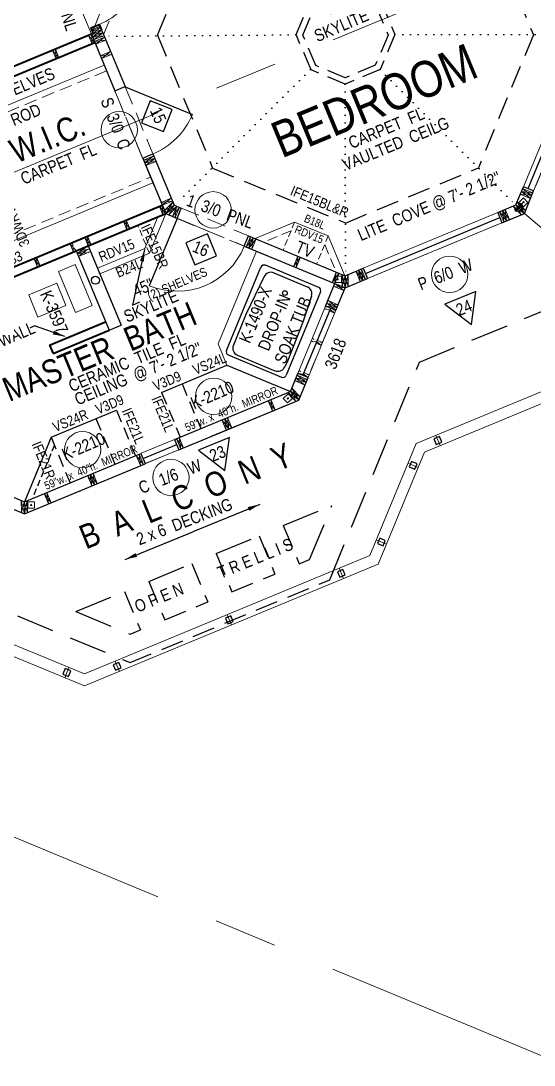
# Model space of a CAD drawing. Header units: inches. Extents: x 2775 to 35798, y 1675 to 10350.
# Drawn here: x 13769 to 14023, y 3380 to 3896 of the extents above; entities that cross this region are included whole.
import ezdxf

# ---------------------------------------------------------------- set-up
doc = ezdxf.new("R2010")
doc.units = ezdxf.units.IN
doc.header["$LTSCALE"] = 0.5
doc.header["$MEASUREMENT"] = 0
for name, pattern in [('ACAD_ISO07W100', [3, 0, -3]), ('CENTER', [2, 1.25, -0.25, 0.25, -0.25]), ('HIDDEN', [0.375, 0.25, -0.125])]:
    doc.linetypes.add(name, pattern=pattern)
doc.layers.get('0').update_dxf_attribs({"linetype": 'CONTINUOUS'})
for name, color, linetype, lineweight in [('BALCONY', 3, 'CONTINUOUS', 30), ('BUILT-INS', 6, 'CONTINUOUS', 9), ('DOORS', 7, 'CONTINUOUS', 30), ('FOUNDATION', 7, 'CONTINUOUS', 30), ('GRID', 1, 'CENTER', 20), ('INT WALLS', 7, 'CONTINUOUS', 40), ('LAYOUT', 6, 'CONTINUOUS', 9), ('LITE COVE', 7, 'HIDDEN', 30), ('MILLWORK', 7, 'CONTINUOUS', 20), ('PLUMBING', 7, 'CONTINUOUS', 20), ('ROOF BEAMS', 3, 'HIDDEN', 30), ('ROOFLINE', 7, 'HIDDEN', 30), ('SKYLITES', 3, 'CONTINUOUS', 30), ('WALL FRAMING', 7, 'CONTINUOUS', 30), ('WALLS', 7, 'CONTINUOUS', 30), ('WINDOWS', 5, 'CONTINUOUS', 30)]:
    doc.layers.add(name, color=color, linetype=linetype, lineweight=lineweight)
for name, color, linetype in [('CABINETS', 30, 'HIDDEN'), ('CABTOPS', 30, 'CONTINUOUS'), ('TEXT', 7, 'CONTINUOUS')]:
    doc.layers.add(name, color=color, linetype=linetype)
doc.styles.add('ARCHENT', font='technical.ttf', dxfattribs={"height": 6})
doc.styles.add('ARCHENTLTD', font='technical.ttf', dxfattribs={"height": 6})
doc.styles.get("Standard").update_dxf_attribs({"font": 'romans.shx', "width": 0.75})
doc.dimstyles.new('ARCHENTLTD', dxfattribs={"dimtxt": 12, "dimasz": 6, "dimexe": 9, "dimexo": 3, "dimgap": 1, "dimtad": 0, "dimdec": 4, "dimzin": 1, "dimdsep": 46, "dimlunit": 4, "dimtxsty": 'ARCHENT', "dimcen": 6, "dimaunit": 1, "dimadec": 5, "dimazin": 0, "dimtfac": 1, "dimtdec": 4, "dimtofl": 0, "dimtmove": 0, "dimatfit": 3, "dimfxl": 1, "dimfrac": 2, "dimtolj": 1, "dimtzin": 0, "dimarcsym": 0})

msp = doc.modelspace()

# ---------------------------------------------------------------- hatches: boundary and pattern name
at = {"layer": 'WALL FRAMING', "lineweight": 9, "ltscale": 150}
for points in [[(14017.96301, 3806.42697, 1), (14017.33801, 3806.42697, 1)], [(13925.44161, 3768.06795, -1), (13925.88327, 3768.51018, -1)], [(13900.83412, 3709.15646, -1), (13901.27543, 3709.59903, -1)], [(13774.36857, 3656.66687, 1), (13773.74357, 3656.66687, 1)]]:
    msp.add_hatch(color=256, dxfattribs=at).paths.add_polyline_path(points)

# ---------------------------------------------------------------- linework, layer by layer
for p, q in [((13916.33892, 3764.252), (13889.90067, 3775.20308)), ((13870.61479, 3733.07131), (13887.68644, 3774.28592)), ((13894.09976, 3771.46533), (13910.59827, 3764.63143)), ((13889.23446, 3769.60367), (13880.3201, 3750.9013)), ((13917.25608, 3762.03778), (13900.18443, 3720.82316)), ((13912.74367, 3759.93764), (13908.48407, 3747.1122)), ((13880.3201, 3750.9013), (13874.06865, 3735.67413)), ((13908.465, 3747.06615), (13901.05101, 3728.12522)), ((13871.53195, 3730.85708), (13897.9702, 3719.906)), ((13876.1233, 3730.73566), (13894.64472, 3723.06384)), ((13901.05101, 3728.12522), (13899.50735, 3724.91994))]:
    msp.add_line(p, q)
msp.add_circle((13899.57126, 3761.48626), 1.14641)
for centre, radius, start, end in [((13889.25214, 3773.63739), 1.6947, 67.5, 157.5), ((13892.6501, 3767.96555), 3.78814, 67.5, 154.3778695), ((13909.14861, 3761.13164), 3.78814, 341.6275917, 67.5), ((13915.69039, 3762.68631), 1.6947, 337.5, 67.5), ((13877.57296, 3734.23545), 3.78814, 157.67961, 247.5), ((13872.18049, 3732.42278), 1.6947, 157.5, 247.5), ((13896.09438, 3726.56362), 3.78814, 247.5, 334.284516), ((13898.61873, 3721.4717), 1.6947, 247.5, 337.5)]:
    msp.add_arc(centre, radius, start, end)
at = {"layer": 'BALCONY', "lineweight": 20, "ltscale": 75}
for p, q in [((13964.4532, 3687.04987), (14090.61236, 3739.4123)), ((13968.66573, 3682.84336), (14094.82488, 3735.20579)), ((13941.56299, 3631.6762), (13964.4532, 3687.04987)), ((13945.77515, 3627.46879), (13968.66573, 3682.84336)), ((13800.48025, 3573.16946), (13941.56299, 3631.6762)), ((13800.48361, 3567.21667), (13945.77515, 3627.46879))]:
    msp.add_line(p, q, dxfattribs=at)
at = {"layer": 'BALCONY', "lineweight": 20, "ltscale": 50}
for p, q in [((13745.03421, 3596.08958), (13800.48025, 3573.16946)), ((13745.03846, 3590.13643), (13800.48361, 3567.21667))]:
    msp.add_line(p, q, dxfattribs=at)
at = {"layer": 'BUILT-INS', "color": 6, "ltscale": 50}
for p, q in [((13840.63046, 3800.74123), (13832.52652, 3781.137)), ((13836.71194, 3799.11485), (13830.22878, 3783.43146)), ((13806.89976, 3773.74874), (13830.22878, 3783.43146)), ((13808.04788, 3770.97713), (13832.52652, 3781.137))]:
    msp.add_line(p, q, dxfattribs=at)
at = {"layer": 'BUILT-INS', "linetype": 'Continuous', "lineweight": 20, "ltscale": 0.75}
for p, q in [((13904.3881, 3796.56933), (13884.90292, 3788.40593)), ((13921.05384, 3789.75005), (13904.3881, 3796.56933)), ((13921.03586, 3789.79305), (13929.29193, 3770.05716))]:
    msp.add_line(p, q, dxfattribs=at)
at = {"layer": 'BUILT-INS', "linetype": 'HIDDEN', "lineweight": 9, "ltscale": 25}
for p, q in [((13904.3881, 3796.56933), (13898.65497, 3782.70033)), ((13921.03586, 3789.79305), (13915.2657, 3775.83446))]:
    msp.add_line(p, q, dxfattribs=at)
at = {"layer": 'BUILT-INS', "color": 6, "linetype": 'HIDDEN', "lineweight": 9, "ltscale": 25}
msp.add_line((13832.52652, 3781.137), (13826.77638, 3794.99109), dxfattribs=at)
at = {"layer": 'BUILT-INS', "linetype": 'HIDDEN', "lineweight": 20, "ltscale": 40}
for p, q in [((13902.62637, 3792.30755), (13889.13686, 3786.65606)), ((13919.28488, 3785.55727), (13925.03258, 3771.8176))]:
    msp.add_line(p, q, dxfattribs=at)
at = {"layer": 'CABINETS', "ltscale": 50}
for p, q in [((13848.74718, 3716.58389), (13857.94742, 3694.41735)), ((13838.60165, 3712.34035), (13847.80188, 3690.1738)), ((13816.25448, 3703.5757), (13825.61805, 3681.01562)), ((13806.09338, 3699.37234), (13815.45695, 3676.81226)), ((13783.92684, 3690.1721), (13793.12707, 3668.00556))]:
    msp.add_line(p, q, dxfattribs=at)
at = {"layer": 'CABTOPS', "ltscale": 50}
for p, q in [((13838.59009, 3712.36819), (13870.91373, 3725.78413)), ((13870.91373, 3725.78413), (13902.2805, 3712.81782)), ((13783.92684, 3690.1721), (13816.25448, 3703.5757)), ((13783.92684, 3690.1721), (13770.7382, 3658.26748))]:
    msp.add_line(p, q, dxfattribs=at)
at = {"layer": 'CABTOPS', "linetype": 'HIDDEN', "ltscale": 25}
msp.add_line((13785.55323, 3686.25357), (13774.65604, 3659.8922), dxfattribs=at)
at = {"layer": 'DOORS', "color": 4, "lineweight": 9, "ltscale": 75}
for p, q in [((14017.51554, 3814.02753), (14045.06483, 3880.54703)), ((14022.6034, 3811.95898), (14050.1095, 3878.49665))]:
    msp.add_line(p, q, dxfattribs=at)
at = {"layer": 'DOORS', "ltscale": 50}
for p, q in [((13820.54054, 3863.53714), (13853.80817, 3849.7798)), ((13846.21111, 3798.36674), (13832.48702, 3765.08537))]:
    msp.add_line(p, q, dxfattribs=at)
at = {"layer": 'DOORS', "color": 5, "lineweight": 30, "ltscale": 75}
msp.add_line((14019.85381, 3813.11627), (14033.60868, 3846.35967), dxfattribs=at)
at = {"layer": 'DOORS', "color": 7, "linetype": 'Continuous', "lineweight": 25, "ltscale": 25, "flags": 128}
for points in [[(13839.5303, 3841.3633), (13843.83798, 3852.20723), (13832.99405, 3856.51491), (13828.68637, 3845.67098)], [(13865.76789, 3779.90531), (13861.35413, 3790.7065), (13850.55294, 3786.29274), (13854.9667, 3775.49155)]]:
    msp.add_lwpolyline(points, close=True, dxfattribs=at)
at = {"layer": 'DOORS', "color": 7, "linetype": 'Continuous', "lineweight": 20, "ltscale": 7.5}
for centre in [(13817.61649, 3842.27044), (13864.08297, 3802.62721), (13981.06063, 3770.77437), (13843.17902, 3670.28242)]:
    msp.add_circle(centre, 9, dxfattribs=at)
at = {"layer": 'DOORS', "lineweight": 9, "ltscale": 75}
for centre, radius, start, end in [((13793.98028, 3927.5446), 35.98566, 292.5321603, 337.5093435), ((13820.54054, 3863.53714), 35.97982, 292.4744608, 337.5331814), ((13846.21111, 3798.36674), 36, 247.5904225, 337.5409195)]:
    msp.add_arc(centre, radius, start, end, dxfattribs=at)
at = {"layer": 'FOUNDATION', "color": 7, "linetype": 'Continuous', "lineweight": 9, "ltscale": 25}
msp.add_line((14090.61236, 3739.4123), (14018.01845, 3800.86792), dxfattribs=at)
at = {"layer": 'GRID', "ltscale": 50}
for p, q in [((13840.50378, 3978.12922), (13803.83543, 3889.42486)), ((13777.81509, 3952.11682), (13803.83543, 3889.42486)), ((13715.16925, 3852.62392), (13803.83543, 3889.42486)), ((13803.83543, 3889.42486), (13840.63046, 3800.74123)), ((14054.69336, 3889.58815), (14018.01845, 3800.86792)), ((13751.96271, 3763.93964), (13840.63046, 3800.74123)), ((13840.63046, 3800.74123), (13929.3507, 3764.06632)), ((13929.3507, 3764.06632), (14018.01845, 3800.86792)), ((13929.3507, 3764.06632), (13906.43216, 3708.62411)), ((13770.74153, 3652.31468), (13906.43667, 3708.63502)), ((13715.29436, 3675.23527), (13770.74153, 3652.31468))]:
    msp.add_line(p, q, dxfattribs=at)
at = {"layer": 'GRID', "linetype": 'Continuous', "lineweight": 30, "ltscale": 25}
for p, q in [((13976.08655, 3690.52375), (13973.31491, 3689.3757)), ((13973.31491, 3689.3757), (13974.46296, 3686.60406)), ((13974.46296, 3686.60406), (13977.2346, 3687.75211)), ((13977.2346, 3687.75211), (13976.08655, 3690.52375)), ((13962.16415, 3678.25515), (13961.0161, 3675.48351)), ((13964.93579, 3677.1071), (13962.16415, 3678.25515)), ((13963.78774, 3674.33546), (13964.93579, 3677.1071)), ((13961.0161, 3675.48351), (13963.78774, 3674.33546)), ((13946.47302, 3640.32354), (13945.32497, 3637.5519)), ((13945.32497, 3637.5519), (13948.09661, 3636.40385)), ((13949.24466, 3639.17548), (13946.47302, 3640.32354)), ((13948.09661, 3636.40385), (13949.24466, 3639.17548)), ((13928.30652, 3624.83631), (13925.53488, 3623.68826)), ((13925.53488, 3623.68826), (13926.68293, 3620.91662)), ((13926.68293, 3620.91662), (13929.45457, 3622.06467)), ((13929.45457, 3622.06467), (13928.30652, 3624.83631)), ((13872.8873, 3601.84263), (13870.11566, 3600.69457)), ((13870.11566, 3600.69457), (13871.26371, 3597.92294)), ((13874.03535, 3599.07099), (13872.8873, 3601.84263)), ((13871.26371, 3597.92294), (13874.03535, 3599.07099)), ((13817.46807, 3578.84894), (13814.69643, 3577.70089)), ((13818.61612, 3576.0773), (13817.46807, 3578.84894)), ((13790.90326, 3575.77694), (13789.75521, 3573.0053)), ((13793.6749, 3574.62889), (13790.90326, 3575.77694)), ((13792.52685, 3571.85725), (13793.6749, 3574.62889)), ((13814.69643, 3577.70089), (13815.84448, 3574.92925)), ((13815.84448, 3574.92925), (13818.61612, 3576.0773)), ((13789.75521, 3573.0053), (13792.52685, 3571.85725))]:
    msp.add_line(p, q, dxfattribs=at)
at = {"layer": 'GRID', "linetype": 'Continuous', "ltscale": 25}
for p, q in [((13976.32895, 3686.02399), (13974.22056, 3691.10382)), ((13960.43478, 3677.3465), (13965.5171, 3675.2441)), ((13944.74366, 3639.41489), (13949.82598, 3637.31249)), ((13928.5486, 3620.33642), (13926.44085, 3625.41651)), ((13873.12938, 3597.34273), (13871.02162, 3602.42283)), ((13817.71016, 3574.34905), (13815.6024, 3579.42914)), ((13792.76562, 3576.35851), (13790.66449, 3571.27567))]:
    msp.add_line(p, q, dxfattribs=at)
at = {"layer": 'INT WALLS', "ltscale": 50}
for p, q in [((13803.60507, 3892.57993), (13807.77005, 3894.30592)), ((13750.23754, 3768.09581), (13838.90598, 3804.89769)), ((13751.96195, 3763.93932), (13840.63046, 3800.74123)), ((13783.15661, 3735.73923), (13810.87713, 3747.24234)), ((13784.88165, 3731.58301), (13812.58983, 3743.0833)), ((13783.15661, 3735.73923), (13784.88165, 3731.58301))]:
    msp.add_line(p, q, dxfattribs=at)
at = {"layer": 'INT WALLS', "ltscale": 75}
for p, q in [((13807.76958, 3894.30573), (13808.92245, 3891.53477)), ((13804.76544, 3889.81163), (13715.16902, 3852.62446)), ((13803.61475, 3892.58394), (13804.76576, 3889.81085)), ((13805.57986, 3885.22247), (13716.91279, 3848.42115))]:
    msp.add_line(p, q, dxfattribs=at)
at = {"layer": 'INT WALLS', "color": 7, "lineweight": 20, "ltscale": 50}
msp.add_line((13802.4507, 3888.85035), (13804.19445, 3884.64745), dxfattribs=at)
at = {"layer": 'INT WALLS', "lineweight": 20, "ltscale": 50}
msp.add_line((13803.9879, 3891.65612), (13808.15289, 3893.3821), dxfattribs=at)
at = {"layer": 'LAYOUT', "color": 6, "linetype": 'CENTER', "lineweight": 5, "ltscale": 250}
for p, q in [((14529.67059, 4137.94192), (13368.50138, 3656.7467)), ((14529.67036, 3176.01313), (12259.80657, 4115.80753))]:
    msp.add_line(p, q, dxfattribs=at)
at = {"layer": 'LITE COVE', "ltscale": 90}
for p, q in [((13836.56183, 3889.04348), (13863.71006, 3954.71773)), ((13995.18915, 3954.87608), (14022.46516, 3889.15877)), ((13836.55454, 3889.04346), (13863.83427, 3823.31717)), ((14022.47111, 3889.15877), (13995.28691, 3823.3975)), ((13863.82442, 3823.30725), (13929.56365, 3796.13216)), ((13929.56367, 3796.12171), (13995.28502, 3823.39939))]:
    msp.add_line(p, q, dxfattribs=at)
at = {"layer": 'LITE COVE', "color": 7, "linetype": 'ACAD_ISO07W100', "lineweight": 30, "ltscale": 2.5}
for p, q in [((13905.02699, 3889.1851), (13810.17675, 3888.49486)), ((13953.9855, 3889.28493), (14048.76155, 3889.47299)), ((13912.16028, 3871.96444), (13845.00351, 3804.88492)), ((13946.60179, 3871.96489), (14013.73841, 3805.04641)), ((13929.38113, 3864.8316), (13929.50392, 3770.08484))]:
    msp.add_line(p, q, dxfattribs=at)
at = {"layer": 'MILLWORK', "ltscale": 75}
msp.add_line((13810.17998, 3874.1392), (13721.51127, 3837.3372), dxfattribs=at)
at = {"layer": 'MILLWORK', "linetype": 'HIDDEN', "ltscale": 50}
for p, q in [((13811.33001, 3871.36838), (13722.66088, 3834.56621)), ((13744.48951, 3781.95078), (13833.15583, 3818.75178))]:
    msp.add_line(p, q, dxfattribs=at)
at = {"layer": 'MILLWORK', "ltscale": 50}
msp.add_line((13745.63911, 3779.17979), (13834.30586, 3815.98097), dxfattribs=at)
at = {"layer": 'PLUMBING', "color": 7, "ltscale": 50}
for p, q in [((13885.52217, 3782.17483), (13866.54907, 3736.30008)), ((13866.54907, 3736.30008), (13870.91373, 3725.78413))]:
    msp.add_line(p, q, dxfattribs=at)
at = {"layer": 'PLUMBING', "color": 5, "ltscale": 50}
for p, q in [((13795.84613, 3775.59878), (13787.53367, 3772.14869)), ((13795.84613, 3775.59878), (13804.27968, 3755.27945)), ((13787.53367, 3772.14869), (13795.96722, 3751.82936)), ((13786.67957, 3766.38063), (13772.82548, 3760.63048)), ((13786.67957, 3766.38063), (13791.27969, 3755.29736)), ((13772.82548, 3760.63048), (13777.4256, 3749.54721)), ((13791.27969, 3755.29736), (13777.4256, 3749.54721)), ((13804.27968, 3755.27945), (13795.96722, 3751.82936))]:
    msp.add_line(p, q, dxfattribs=at)
at = {"layer": 'PLUMBING', "color": 5, "lineweight": 30, "ltscale": 50}
msp.add_circle((13805.83544, 3767.83501), 2, dxfattribs=at)
at = {"layer": 'PLUMBING', "color": 5, "ltscale": 50}
for centre in [(13864.30794, 3710.39743), (13799.4876, 3683.98564)]:
    msp.add_circle(centre, 9, dxfattribs=at)
at = {"layer": 'ROOF BEAMS', "lineweight": 20, "ltscale": 75}
for p, q in [((13840.50371, 3978.12925), (13803.83619, 3889.42518)), ((13844.79941, 3973.95721), (13809.82335, 3889.34666)), ((13820.54054, 3863.53714), (13834.32097, 3830.30093)), ((13815.44164, 3861.45296), (13829.18476, 3828.17944)), ((13848.3361, 3803.5073), (13881.6056, 3789.75445)), ((13846.21111, 3798.36674), (13879.48061, 3784.61389))]:
    msp.add_line(p, q, dxfattribs=at)
at = {"layer": 'ROOF BEAMS', "ltscale": 75}
for p, q in [((13908.51374, 3889.01427), (13914.61176, 3903.7502)), ((13944.58989, 3903.58554), (13950.59898, 3889.0232)), ((13914.89112, 3873.93991), (13908.51374, 3889.01427)), ((13950.59898, 3889.0232), (13944.29559, 3874.11478)), ((13929.40197, 3867.93377), (13914.89112, 3873.93991)), ((13944.29559, 3874.11478), (13929.40197, 3867.93377))]:
    msp.add_line(p, q, dxfattribs=at)
at = {"layer": 'ROOFLINE', "linetype": 'HIDDEN', "ltscale": 150}
for p, q in [((13966.14206, 3727.36639), (14054.76764, 3764.15048)), ((13921.78302, 3619.73457), (13966.14206, 3727.36639)), ((13898.77027, 3646.4558), (13922.85068, 3656.4419)), ((13911.81579, 3629.66708), (13922.85068, 3656.4419)), ((13865.53337, 3632.62419), (13886.76443, 3641.46984)), ((13832.26236, 3618.8751), (13853.50788, 3627.68558)), ((13715.34745, 3623.27427), (13823.04506, 3578.75332)), ((13796.19716, 3603.91893), (13820.25398, 3613.89525)), ((13796.19716, 3603.91893), (13823.04213, 3592.82153))]:
    msp.add_line(p, q, dxfattribs=at)
at = {"layer": 'ROOFLINE', "color": 7, "linetype": 'HIDDEN', "ltscale": 90}
for p, q in [((13898.77096, 3646.45609), (13906.63221, 3627.51564)), ((13886.76443, 3641.46984), (13894.62533, 3622.53217)), ((13865.53406, 3632.62448), (13873.38234, 3613.71526)), ((13853.50788, 3627.68558), (13861.37547, 3608.73178)), ((13832.26305, 3618.87538), (13840.1326, 3599.91492)), ((13820.25398, 3613.89525), (13828.12571, 3594.93147))]:
    msp.add_line(p, q, dxfattribs=at)
at = {"layer": 'ROOFLINE', "linetype": 'HIDDEN', "lineweight": 30, "ltscale": 90}
for p, q in [((13906.63221, 3627.51564), (13911.81579, 3629.66708)), ((13873.38234, 3613.71526), (13894.62533, 3622.53217)), ((13823.04506, 3578.75332), (13921.78302, 3619.73457)), ((13840.1326, 3599.91492), (13861.37547, 3608.73178)), ((13823.04213, 3592.82153), (13828.12571, 3594.93147))]:
    msp.add_line(p, q, dxfattribs=at)
at = {"layer": 'SKYLITES', "linetype": 'HIDDEN', "ltscale": 75}
for p, q in [((13905.12609, 3889.27732), (13912.21881, 3906.41696)), ((13946.98361, 3906.25319), (13953.9855, 3889.28493)), ((13912.51212, 3871.81881), (13905.12609, 3889.27732)), ((13953.9855, 3889.28493), (13946.67537, 3871.99542)), ((13929.40344, 3864.82738), (13912.51212, 3871.81881)), ((13946.67537, 3871.99542), (13929.40344, 3864.82738))]:
    msp.add_line(p, q, dxfattribs=at)
at = {"layer": 'WALL FRAMING', "lineweight": 9, "ltscale": 150}
for p, q in [((13805.57986, 3885.22247), (13802.45078, 3888.85016)), ((13803.83543, 3889.42486), (13804.19445, 3884.64745)), ((13784.63092, 3881.46409), (13787.75992, 3877.83637)), ((13786.01633, 3882.03911), (13786.37455, 3877.26137)), ((14017.65051, 3806.42697), (14013.63177, 3802.40157)), ((14017.53195, 3808.51975), (14015.01472, 3805.99835)), ((14015.19135, 3806.17527), (14017.40288, 3803.96739)), ((14015.71831, 3805.62742), (14016.08245, 3805.99216)), ((14016.08245, 3805.99216), (14017.2183, 3804.85819)), ((14019.7122, 3806.28053), (14017.22103, 3803.78524)), ((14017.53195, 3808.51975), (14019.7122, 3806.28053)), ((13837.51987, 3804.32428), (13840.64887, 3800.69655)), ((13838.90528, 3804.89929), (13839.2635, 3800.12155)), ((14013.4618, 3803.29287), (14013.10851, 3802.93898)), ((14016.03173, 3805.33628), (14013.28156, 3802.58156)), ((14013.28156, 3802.58156), (14013.81233, 3802.05166)), ((14016.5625, 3804.80639), (14013.81233, 3802.05166)), ((14014.50832, 3802.21804), (14014.15503, 3801.86416)), ((14016.85416, 3804.49344), (14017.2183, 3804.85819)), ((13819.69538, 3796.98169), (13822.82439, 3793.35397)), ((13821.08079, 3797.55671), (13821.43901, 3792.77897)), ((13793.19023, 3785.92503), (13796.31924, 3782.29731)), ((13794.57564, 3786.50005), (13794.93386, 3781.72231)), ((13800.5902, 3788.99639), (13803.7192, 3785.36867)), ((13801.97561, 3789.57141), (13802.33383, 3784.79367)), ((13775.36586, 3778.57263), (13778.49487, 3774.9449)), ((13776.75127, 3779.14764), (13777.10949, 3774.3699)), ((13924.26543, 3769.85181), (13927.82829, 3769.85119)), ((13924.26543, 3769.85181), (13924.30917, 3766.7268)), ((13927.57829, 3769.85124), (13927.57775, 3766.72624)), ((13923.73988, 3764.75005), (13929.34848, 3764.06094)), ((13924.30917, 3766.7268), (13927.83513, 3766.72619)), ((13928.77544, 3762.67471), (13924.31144, 3766.13688)), ((13919.73438, 3755.02702), (13925.34298, 3754.33791)), ((13924.76994, 3752.95168), (13920.30595, 3756.41386)), ((13920.35545, 3756.39346), (13925.96404, 3755.70435)), ((13925.39101, 3754.31812), (13920.92701, 3757.78029)), ((13905.01469, 3719.45198), (13910.62329, 3718.76287)), ((13909.47868, 3715.9898), (13905.01469, 3719.45198)), ((13910.05025, 3717.37664), (13905.58625, 3720.83882)), ((13910.62329, 3718.76287), (13910.05025, 3717.37664)), ((13904.44312, 3718.06515), (13910.05172, 3717.37603)), ((13900.88116, 3712.28676), (13906.47605, 3708.65335)), ((13772.11874, 3658.84385), (13770.74108, 3652.31648))]:
    msp.add_line(p, q, dxfattribs=at)
at = {"layer": 'WALL FRAMING', "lineweight": 20, "ltscale": 50}
for p, q in [((13803.82781, 3889.42307), (13808.9167, 3891.53193)), ((13804.19041, 3891.19703), (13808.34245, 3892.91766)), ((13804.40206, 3888.03735), (13809.49095, 3890.14621)), ((13804.40206, 3888.03735), (13809.49095, 3890.14621)), ((13804.97632, 3886.65162), (13810.0652, 3888.76048)), ((13804.97632, 3886.65162), (13810.0652, 3888.76048)), ((13805.28749, 3885.87557), (13810.37637, 3887.98443)), ((13805.86174, 3884.48985), (13810.95063, 3886.5987)), ((13808.24251, 3878.78813), (13813.29958, 3880.87688)), ((13808.81514, 3877.40173), (13813.87221, 3879.49048)), ((13829.56651, 3827.25518), (13834.67635, 3829.36572)), ((13830.13914, 3825.86878), (13835.24898, 3827.97933)), ((13830.71177, 3824.48239), (13835.82161, 3826.59293)), ((13838.32647, 3806.28402), (13843.38355, 3808.37277)), ((13838.8991, 3804.89763), (13843.95618, 3806.98638)), ((14005.75595, 3801.7201), (14007.86266, 3796.63957)), ((14007.14154, 3802.29466), (14009.24826, 3797.21413)), ((14008.52714, 3802.86922), (14010.63386, 3797.78869)), ((13796.31924, 3782.29731), (13801.37631, 3784.38605)), ((13796.89187, 3780.91091), (13802.89754, 3783.39146)), ((13797.4645, 3779.52451), (13803.47256, 3782.00605)), ((13934.6287, 3772.22578), (13936.73542, 3767.14525)), ((13936.0143, 3772.80033), (13938.12102, 3767.71981)), ((13937.3999, 3773.37489), (13939.50661, 3768.29437))]:
    msp.add_line(p, q, dxfattribs=at)
at = {"layer": 'WALL FRAMING', "linetype": 'Continuous', "lineweight": 9, "ltscale": 150}
for p, q in [((13809.49095, 3890.14621), (13803.82781, 3889.42307)), ((13804.19041, 3891.19703), (13808.9167, 3891.53193)), ((13808.9167, 3891.53193), (13804.40206, 3888.03735)), ((13804.40206, 3888.03735), (13810.0652, 3888.76048)), ((13804.40206, 3888.03735), (13810.0652, 3888.76048)), ((13804.76544, 3889.81163), (13808.34245, 3892.91766)), ((13804.98536, 3886.65537), (13809.49095, 3890.14621)), ((13804.98536, 3886.65537), (13809.49095, 3890.14621)), ((13805.28749, 3885.87557), (13810.95063, 3886.5987)), ((13805.87078, 3884.49359), (13810.37637, 3887.98443)), ((13808.24617, 3878.78964), (13813.87221, 3879.49048)), ((13813.29958, 3880.87688), (13808.821, 3877.40416)), ((13829.56651, 3827.25518), (13835.21893, 3827.96691)), ((13834.64411, 3829.3524), (13830.13914, 3825.86878)), ((13830.13914, 3825.86878), (13835.79376, 3826.58143)), ((13835.21893, 3827.96691), (13830.71177, 3824.48239)), ((13838.33013, 3806.28554), (13843.95618, 3806.98638)), ((13843.38355, 3808.37277), (13838.90496, 3804.90005)), ((13844.21517, 3806.45327), (13840.63046, 3800.74123)), ((13840.00826, 3802.24092), (13844.83738, 3804.95359)), ((13840.63046, 3800.74123), (13846.33786, 3804.33333)), ((13844.83738, 3804.95359), (13842.13095, 3800.12097)), ((13843.92459, 3799.37952), (13847.41195, 3803.88932)), ((13845.71427, 3803.70893), (13845.31082, 3798.80648)), ((13880.42639, 3784.2842), (13883.91375, 3788.79401)), ((13882.52752, 3789.36704), (13881.81262, 3783.71117)), ((13881.81262, 3783.71117), (13885.29998, 3788.22097)), ((13883.91375, 3788.79401), (13883.19885, 3783.13813)), ((13796.31924, 3782.29731), (13801.94894, 3782.99966)), ((13801.37631, 3784.38605), (13796.89553, 3780.91242)), ((13796.89553, 3780.91242), (13802.52157, 3781.61326)), ((13801.94894, 3782.99966), (13797.47036, 3779.52693)), ((13903.82911, 3774.66982), (13907.31646, 3779.17962)), ((13905.93023, 3779.75266), (13905.21533, 3774.09678)), ((13922.9521, 3766.82911), (13926.43946, 3771.33891)), ((13924.98053, 3771.81794), (13924.26563, 3766.16206)), ((13927.83759, 3770.6369), (13929.3507, 3764.06632)), ((13927.84947, 3764.68059), (13929.33883, 3770.01632)), ((13929.33883, 3770.01632), (13930.84946, 3764.68839)), ((13934.6287, 3772.22578), (13938.12102, 3767.71981)), ((13936.73542, 3767.14525), (13936.01903, 3772.78894)), ((13936.01903, 3772.78894), (13939.50661, 3768.29437)), ((13938.12102, 3767.71981), (13937.40443, 3773.36395))]:
    msp.add_line(p, q, dxfattribs=at)
at = {"layer": 'WALL FRAMING', "lineweight": 20, "ltscale": 75}
for p, q in [((14021.65349, 3809.64688), (14016.55707, 3811.72125)), ((14022.22647, 3811.03291), (14017.13951, 3813.10368)), ((14021.08043, 3808.26063), (14015.99158, 3810.33193)), ((13843.92459, 3799.37952), (13845.71427, 3803.70893)), ((13845.31082, 3798.80648), (13847.41195, 3803.88932)), ((13880.42639, 3784.2842), (13882.52752, 3789.36704)), ((13881.81262, 3783.71117), (13883.91375, 3788.79401)), ((13883.19885, 3783.13813), (13885.29998, 3788.22097)), ((13903.82911, 3774.66982), (13905.93023, 3779.75266)), ((13905.21533, 3774.09678), (13907.31646, 3779.17962)), ((13922.8794, 3766.7351), (13924.98053, 3771.81794)), ((13924.26563, 3766.16206), (13926.36676, 3771.2449))]:
    msp.add_line(p, q, dxfattribs=at)
at = {"layer": 'WALL FRAMING', "lineweight": 20, "ltscale": 150}
for p, q in [((13840.00826, 3802.24092), (13844.21517, 3806.45327)), ((14014.42906, 3806.57508), (14018.6388, 3802.36856)), ((13840.63046, 3800.74123), (13844.83738, 3804.95359)), ((13842.13095, 3800.12097), (13846.33786, 3804.33333)), ((14012.30855, 3804.45294), (14016.5191, 3800.24562)), ((14013.10851, 3802.93898), (14014.15503, 3801.86416)), ((14013.8079, 3805.07525), (14018.01845, 3800.86792)), ((13927.83759, 3770.6369), (13927.84947, 3764.68059)), ((13929.33883, 3770.01632), (13929.3507, 3764.06632)), ((13930.83759, 3770.63838), (13930.84946, 3764.68839))]:
    msp.add_line(p, q, dxfattribs=at)
at = {"layer": 'WALL FRAMING', "linetype": 'Continuous', "lineweight": 20, "ltscale": 150}
msp.add_line((13929.3507, 3764.06632), (13930.83759, 3770.63838), dxfattribs=at)
at = {"layer": 'WALL FRAMING', "linetype": 'HIDDEN', "lineweight": 9, "ltscale": 25}
for p, q in [((13924.20231, 3751.56323), (13919.73831, 3755.0254)), ((13919.16674, 3753.63857), (13924.77534, 3752.94946)), ((13917.60062, 3735.62644), (13913.13662, 3739.08862)), ((13912.56506, 3737.70178), (13918.17365, 3737.01267)), ((13905.9673, 3721.76337), (13911.5759, 3721.07426)), ((13911.00286, 3719.68803), (13906.53886, 3723.15021))]:
    msp.add_line(p, q, dxfattribs=at)
at = {"layer": 'WALL FRAMING', "color": 7, "linetype": 'Continuous', "lineweight": 20, "ltscale": 5}
for p, q in [((13902.99642, 3714.415), (13907.10301, 3710.16336)), ((13900.88116, 3712.28676), (13904.98799, 3708.03487)), ((13902.37059, 3712.90383), (13906.47658, 3708.65281)), ((13769.11812, 3658.84874), (13769.22913, 3652.93873)), ((13770.6301, 3658.22486), (13770.74109, 3652.31572)), ((13772.11874, 3658.84385), (13772.22975, 3652.9335))]:
    msp.add_line(p, q, dxfattribs=at)
at = {"layer": 'WALL FRAMING', "lineweight": 9, "ltscale": 5}
for p, q in [((13902.99642, 3714.415), (13906.47701, 3708.65177)), ((13907.10241, 3710.16399), (13902.37059, 3712.90383)), ((13902.37059, 3712.90383), (13904.98799, 3708.03487)), ((13769.11812, 3658.84874), (13770.74153, 3652.31468)), ((13769.22911, 3652.9396), (13770.6301, 3658.22486)), ((13770.6301, 3658.22486), (13772.22975, 3652.9335))]:
    msp.add_line(p, q, dxfattribs=at)
at = {"layer": 'WALL FRAMING', "color": 7, "lineweight": 20, "ltscale": 50}
for p, q in [((13891.28575, 3708.19192), (13893.39247, 3703.11139)), ((13892.67135, 3708.76648), (13894.77807, 3703.68595)), ((13868.41343, 3698.73331), (13870.52015, 3693.65279)), ((13869.79886, 3699.30829), (13871.90557, 3694.22776)), ((13871.18444, 3699.88289), (13873.29116, 3694.80236)), ((13845.94716, 3689.4256), (13848.05388, 3684.34508)), ((13847.33276, 3690.00016), (13849.43948, 3684.91963)), ((13826.07965, 3681.20781), (13828.18636, 3676.12728)), ((13827.46524, 3681.78236), (13829.57196, 3676.70184)), ((13803.27804, 3671.76105), (13805.38475, 3666.68052)), ((13804.66404, 3672.33379), (13806.76454, 3667.25069)), ((13801.89244, 3671.18649), (13803.99915, 3666.10596)), ((13780.4595, 3662.29075), (13782.56621, 3657.21022)), ((13781.84509, 3662.86531), (13783.95181, 3657.78478))]:
    msp.add_line(p, q, dxfattribs=at)
at = {"layer": 'WALL FRAMING', "lineweight": 9, "ltscale": 50}
for p, q in [((13894.77775, 3703.68671), (13891.28575, 3708.19192)), ((13893.39234, 3703.1117), (13892.67135, 3708.76648)), ((13871.90526, 3694.22852), (13868.41326, 3698.73373)), ((13873.29084, 3694.80312), (13869.79884, 3699.30833)), ((13870.51985, 3693.65351), (13869.79886, 3699.30829)), ((13871.90543, 3694.22811), (13871.18444, 3699.88289)), ((13849.43916, 3684.92039), (13845.94716, 3689.4256)), ((13848.05375, 3684.34538), (13847.33276, 3690.00016)), ((13829.57165, 3676.7026), (13826.07965, 3681.20781)), ((13828.18624, 3676.12758), (13827.46524, 3681.78236)), ((13806.76442, 3667.25099), (13803.27774, 3671.76092)), ((13803.99263, 3666.10415), (13803.27874, 3671.75935)), ((13805.37793, 3666.67859), (13804.66404, 3672.33379)), ((13805.38444, 3666.68128), (13801.89244, 3671.18649)), ((13783.95149, 3657.78554), (13780.4595, 3662.29075)), ((13782.56609, 3657.21053), (13781.84509, 3662.86531))]:
    msp.add_line(p, q, dxfattribs=at)
at = {"layer": 'WALL FRAMING', "color": 9, "linetype": 'Continuous', "lineweight": 5, "ltscale": 150}
for p, q in [((13898.76153, 3709.37234), (13901.36367, 3711.80602)), ((13898.76153, 3709.37234), (13900.92846, 3707.12024)), ((13900.92846, 3707.12024), (13903.53061, 3709.55391)), ((13901.18109, 3711.63525), (13903.31568, 3709.3529)), ((13775.67915, 3658.28694), (13772.11845, 3658.16273)), ((13772.3683, 3658.17144), (13772.47725, 3655.04834)), ((13775.67915, 3658.28694), (13775.74384, 3655.16229)), ((13775.74384, 3655.16229), (13772.18315, 3655.03808))]:
    msp.add_line(p, q, dxfattribs=at)
at = {"layer": 'WALL FRAMING', "lineweight": 9, "ltscale": 150}
for centre in [(14017.65051, 3806.42697), (13925.66244, 3768.28907)]:
    msp.add_circle(centre, 0.3125, dxfattribs=at)
at = {"layer": 'WALL FRAMING', "color": 9, "linetype": 'Continuous', "lineweight": 5, "ltscale": 150}
for centre in [(13901.05477, 3709.37774), (13774.05607, 3656.66687)]:
    msp.add_circle(centre, 0.3125, dxfattribs=at)
at = {"layer": 'WALLS', "color": 4, "ltscale": 50}
for p, q in [((13803.83619, 3889.42518), (13815.44164, 3861.45296)), ((13808.91654, 3891.53232), (13809.82335, 3889.34666)), ((13809.82335, 3889.34666), (13820.5251, 3863.5526)), ((13815.44164, 3861.45296), (13820.55149, 3863.5635)), ((13829.23752, 3828.20124), (13834.2946, 3830.28999)), ((13829.23752, 3828.20124), (13840.63046, 3800.74123)), ((13834.32097, 3830.30093), (13844.83738, 3804.95359)), ((13840.63046, 3800.74123), (13846.23497, 3798.42446)), ((13844.83738, 3804.95359), (13848.3361, 3803.5073)), ((14004.83221, 3801.33706), (14006.93893, 3796.25653)), ((13881.60337, 3789.74907), (13929.33883, 3770.01632)), ((13796.29621, 3782.34028), (13812.58983, 3743.0833)), ((13802.29964, 3784.83201), (13818.59327, 3745.57503)), ((13879.50224, 3784.66623), (13929.34848, 3764.06093)), ((13938.32363, 3773.75793), (13940.43035, 3768.67741))]:
    msp.add_line(p, q, dxfattribs=at)
at = {"layer": 'WALLS', "color": 7, "lineweight": 20, "ltscale": 50}
for p, q in [((13784.64347, 3881.47141), (13786.38738, 3877.26791)), ((13786.01601, 3882.03987), (13787.75992, 3877.83637)), ((13837.52062, 3804.32548), (13839.26453, 3800.12198)), ((13838.90496, 3804.90005), (13840.64887, 3800.69655)), ((13819.70793, 3796.98901), (13821.45185, 3792.78551)), ((13821.08048, 3797.55747), (13822.82439, 3793.35397)), ((13793.19086, 3785.92618), (13794.93477, 3781.72268)), ((13800.5891, 3788.99682), (13802.33301, 3784.79333)), ((13801.97529, 3789.57216), (13803.7192, 3785.36867)), ((13775.37841, 3778.57995), (13777.12233, 3774.37645)), ((13776.75096, 3779.1484), (13778.49487, 3774.9449))]:
    msp.add_line(p, q, dxfattribs=at)
at = {"layer": 'WALLS', "color": 4, "ltscale": 75}
for p, q in [((14013.8079, 3805.07525), (14017.5165, 3814.02989)), ((14022.6035, 3811.95911), (14017.51654, 3814.02988)), ((14018.01845, 3800.86792), (14022.6034, 3811.95898)), ((13846.21111, 3798.36674), (13848.31224, 3803.44957)), ((14004.82767, 3801.348), (14013.8079, 3805.07525)), ((14006.93399, 3796.26731), (14018.01845, 3800.86792)), ((13879.50224, 3784.66623), (13881.60337, 3789.74907)), ((13929.33883, 3770.01632), (13938.32804, 3773.74729)), ((13919.68488, 3755.04742), (13924.26563, 3766.16206)), ((13929.3507, 3764.06632), (13940.43456, 3768.66669)), ((13924.76994, 3752.95168), (13929.3507, 3764.06632)), ((13924.76994, 3752.95168), (13919.68488, 3755.04742)), ((13812.58983, 3743.0833), (13818.59327, 3745.57503)), ((13902.2805, 3712.81782), (13905.95418, 3721.73154)), ((13911.05236, 3719.66763), (13905.9673, 3721.76337)), ((13906.47161, 3708.55299), (13911.05236, 3719.66763)), ((13845.01251, 3689.06889), (13902.2805, 3712.81782)), ((13847.12089, 3683.98906), (13906.4128, 3708.5773)), ((13770.7382, 3658.26748), (13828.3855, 3682.1737)), ((13770.74153, 3652.31468), (13830.49391, 3677.09388)), ((13761.75391, 3661.98148), (13770.7382, 3658.26748)), ((13759.65273, 3656.89866), (13770.74153, 3652.31468))]:
    msp.add_line(p, q, dxfattribs=at)
at = {"layer": 'WALLS', "linetype": 'Continuous', "lineweight": 9, "ltscale": 150}
for p, q in [((14016.57402, 3811.71435), (14021.08896, 3808.25991)), ((14016.57402, 3811.71435), (14022.22641, 3811.03277)), ((14017.13855, 3813.10131), (14021.65349, 3809.64688)), ((14014.42906, 3806.57508), (14018.01845, 3800.86792)), ((14015.99158, 3810.33193), (14021.65349, 3809.64688)), ((14005.7514, 3801.73104), (14009.24353, 3797.22553)), ((14007.14154, 3802.29466), (14007.86266, 3796.63957)), ((14007.14154, 3802.29466), (14010.62894, 3797.80055)), ((14008.52714, 3802.86922), (14009.24353, 3797.22553)), ((14012.30855, 3804.45294), (14018.01845, 3800.86792)), ((14013.8079, 3805.07525), (14018.6388, 3802.36856)), ((14013.8079, 3805.07525), (14016.5191, 3800.24562))]:
    msp.add_line(p, q, dxfattribs=at)
at = {"layer": 'WALLS', "color": 4, "lineweight": 20, "ltscale": 75}
for p, q in [((13938.32804, 3773.74729), (14004.82767, 3801.348)), ((13940.43456, 3768.66669), (14006.93399, 3796.26731)), ((13905.9673, 3721.76337), (13919.68488, 3755.04742)), ((13911.05236, 3719.66763), (13924.76994, 3752.95168)), ((13828.41732, 3682.24061), (13845.01251, 3689.06889)), ((13830.51617, 3677.18374), (13847.13195, 3683.96243))]:
    msp.add_line(p, q, dxfattribs=at)
at = {"layer": 'WALLS', "lineweight": 20, "ltscale": 50}
for p, q in [((13923.69407, 3764.77523), (13928.77544, 3762.67471)), ((13920.26014, 3756.43904), (13925.34151, 3754.33852)), ((13920.8812, 3757.80547), (13925.96257, 3755.70495))]:
    msp.add_line(p, q, dxfattribs=at)
at = {"layer": 'WALLS', "linetype": 'HIDDEN', "lineweight": 20, "ltscale": 25}
for p, q in [((13924.25181, 3751.54283), (13919.16674, 3753.63857)), ((13918.22168, 3736.99287), (13913.13662, 3739.08862)), ((13917.65012, 3735.60604), (13912.56506, 3737.70178)), ((13911.62393, 3721.05447), (13906.53886, 3723.15021))]:
    msp.add_line(p, q, dxfattribs=at)
at = {"layer": 'WALLS', "lineweight": 20, "ltscale": 75}
for p, q in [((13910.09975, 3717.35624), (13905.01469, 3719.45198)), ((13910.67132, 3718.74307), (13905.58625, 3720.83882)), ((13909.52818, 3715.9694), (13904.44312, 3718.06515))]:
    msp.add_line(p, q, dxfattribs=at)
at = {"layer": 'WALLS', "color": 4, "linetype": 'Continuous', "lineweight": 30, "ltscale": 25}
for p, q in [((13845.01251, 3689.06889), (13847.11136, 3684.01202)), ((13828.3876, 3682.16871), (13830.48645, 3677.11185))]:
    msp.add_line(p, q, dxfattribs=at)
at = {"layer": 'WINDOWS', "ltscale": 75}
msp.add_line((13939.37686, 3771.21797), (14005.88557, 3798.7968), dxfattribs=at)
at = {"layer": 'WINDOWS', "lineweight": 25, "ltscale": 75}
msp.add_line((13908.50983, 3720.7155), (13922.22741, 3753.99955), dxfattribs=at)
at = {"layer": 'WINDOWS', "linetype": 'Continuous', "lineweight": 30, "ltscale": 25}
msp.add_line((13829.43703, 3679.64028), (13846.06193, 3686.54046), dxfattribs=at)
at = {"layer": 'WINDOWS', "linetype": 'Continuous', "lineweight": 25, "ltscale": 25, "flags": 128}
for points in [[(13991.81226, 3745.8803), (13993.93869, 3762.27793), (13978.67472, 3755.92066)], [(13869.89391, 3673.72167), (13872.12802, 3690.10497), (13856.82261, 3683.84811)]]:
    msp.add_lwpolyline(points, close=True, dxfattribs=at)

# ---------------------------------------------------------------- texts
at = {"color": 7, "flags": 8}
for tag, p, s in [('MODELNUMBER', (13893.93227, 3747.54689), 'K-1490-X'), ('TRADENAME', (13893.93517, 3747.54945), 'GREEK'), ('PRODUCT', (13893.93717, 3747.54985), 'BATH'), ('MATERIAL', (13893.93793, 3747.54722), 'ACRYLIC')]:
    msp.add_attdef(tag, p, s, height=0.001, rotation=67.5, dxfattribs=at)
at = {"layer": 'BUILT-INS', "linetype": 'Continuous', "lineweight": 9, "ltscale": 1.5, "char_height": 5, "attachment_point": 1, "style": 'ARCHENTLTD'}
for s, insert, rotation in [('IFE15BL&R\\P{\\H1.999x;  }', (13903.72157, 3814.76474), 337.6469444), ('IFE15BR\\P{\\H1.999x;  }', (13832.70117, 3796.20681), 294.1670151)]:
    msp.add_mtext(s, dxfattribs=dict(at, insert=insert, rotation=rotation))
at = {"layer": 'BUILT-INS', "color": 6, "linetype": 'HIDDEN', "lineweight": 9, "ltscale": 20, "insert": (13758.47476, 3808.76428), "char_height": 5, "attachment_point": 3, "rotation": 112.5213889, "style": 'ARCHENTLTD'}
msp.add_mtext('3DWRV27\\P{\\H1.999x;  }', dxfattribs=at)
at = {"layer": 'BUILT-INS', "linetype": 'Continuous', "lineweight": 30, "ltscale": 1.5, "style": 'ARCHENTLTD'}
for s, insert, char_height, attachment_point, rotation in [('B18L\\P{\\H1.999x;  }', (13910.21498, 3800.55179), 4, 1, 337.6469444), ('RDV15\\P{\\H1.999x;  }', (13905.52435, 3795.13375), 4, 1, 337.6469444), ('BSCS3\\P{\\H1.999x;  }', (13768.37014, 3782.48955), 5, 3, 22.5213889)]:
    msp.add_mtext(s, dxfattribs=dict(at, insert=insert, char_height=char_height, attachment_point=attachment_point, rotation=rotation))
at = {"layer": 'BUILT-INS', "color": 6, "linetype": 'Continuous', "lineweight": 30, "ltscale": 1.5, "char_height": 5, "attachment_point": 3, "rotation": 22.5213889, "style": 'ARCHENTLTD'}
for s, insert in [('RDV15\\P{\\H1.999x;  }', (13823.87174, 3788.44057)), ('B24L\\P{\\H1.999x;  }', (13827.64971, 3778.7399))]:
    msp.add_mtext(s, dxfattribs=dict(at, insert=insert))
at = {"layer": 'BUILT-INS', "color": 6, "linetype": 'Continuous', "lineweight": 30, "insert": (13859.86885, 3774.43328), "char_height": 4.5, "attachment_point": 3, "rotation": 23.2988889, "style": 'ARCHENTLTD'}
msp.add_mtext('(2) SHELVES \\P  ', dxfattribs=at)
at = {"layer": 'BUILT-INS', "color": 7, "linetype": 'Continuous', "lineweight": 30, "ltscale": 1.5, "attachment_point": 3, "style": 'ARCHENTLTD'}
for s, insert, char_height, rotation in [('VS24L\\P{\\H1.999x;  }', (13869.25865, 3732.1169), 5, 22.5213889), ('V3D9\\P{\\H1.999x;  }', (13846.90367, 3723.04366), 5, 22.5213889), ('59"w. x  40"h.  MIRROR\\P{\\H1.999x;  }', (13894.96382, 3715.44735), 4, 22.5213889), ('V3D9\\P{\\H1.999x;  }', (13818.49438, 3711.46451), 5, 22.5213889), ('IFE21L\\P{\\H1.999x;  }', (13845.0828, 3694.14262), 5, 292.5213889), ('VS24R\\P{\\H1.999x;  }', (13800.84202, 3704.15861), 5, 22.5213889), ('IFE21L\\P{\\H1.999x;  }', (13830.44635, 3688.16736), 5, 292.5213889), ('IFE21R\\P{\\H1.999x;  }', (13786.23466, 3670.79136), 5, 292.5213889), ('59"w. x  40"h.  MIRROR\\P{\\H1.999x;  }', (13825.4136, 3686.5805), 4, 22.5213889)]:
    msp.add_mtext(s, dxfattribs=dict(at, insert=insert, char_height=char_height, rotation=rotation))
at = {"layer": 'CABTOPS', "color": 7, "linetype": 'Continuous', "lineweight": 30, "ltscale": 1.5, "insert": (13914.71059, 3784.19614), "char_height": 6, "attachment_point": 3, "rotation": 337.6463889, "style": 'ARCHENTLTD'}
msp.add_mtext('TV\\P{\\H1.999x;  }', dxfattribs=at)
at = {"layer": 'CABTOPS', "color": 5, "linetype": 'Continuous', "lineweight": 30, "ltscale": 1.5, "insert": (13901.69649, 3743.87384), "char_height": 6, "attachment_point": 5, "rotation": 67.6463889, "style": 'ARCHENTLTD'}
msp.add_mtext('K-1490-X \\PDROP-IN\\PSOAK TUB\\P{\\H1.999x;  }', dxfattribs=at)
at = {"layer": 'DOORS', "color": 7, "linetype": 'Continuous', "lineweight": 30, "ltscale": 1.5, "char_height": 6, "style": 'ARCHENTLTD'}
for s, insert, attachment_point, rotation in [('1  3/0  PNL\\P\\P{\\H1.999x;  }', (13786.89226, 3925.23062), 1, 287.3085995), ('S  3/0  C\\P\\P{\\H1.999x;  }', (13813.89978, 3858.86797), 1, 290.7334901), ('15\\P  ', (13832.27964, 3847.40136), 5, 293.3540152), ('1  3/0  PNL\\P\\P{\\H1.999x;  }', (13852.41042, 3810.46778), 1, 340.1313889), ('16\\P  ', (13856.05, 3778.82018), 5, 337.2458891), ('P  6/0  W\\P{\\H1.999x;  }', (13964.65713, 3768.38212), 1, 21.4375), ('C   1/6   W\\P{\\H1.999x;  }', (13826.49665, 3667.64844), 1, 21.4375), ('2 x 6  DECKING\\P{\\H1.999x;  }', (13825.45836, 3642.25275), 1, 21.1823973)]:
    msp.add_mtext(s, dxfattribs=dict(at, insert=insert, attachment_point=attachment_point, rotation=rotation))
at = {"layer": 'PLUMBING', "color": 5, "linetype": 'Continuous', "char_height": 6, "attachment_point": 3, "style": 'ARCHENTLTD'}
for s, insert, rotation in [('K-3597\\P\\P  ', (13792.6, 3743.11165), 293.2988889), ('K-2210\\P\\P  ', (13872.61723, 3718.20687), 23.2988889), ('K-2210\\P\\P  ', (13808.90317, 3692.80919), 23.2988889)]:
    msp.add_mtext(s, dxfattribs=dict(at, insert=insert, rotation=rotation))
at = {"layer": 'TEXT', "color": 7, "linetype": 'Continuous', "lineweight": 30, "char_height": 6, "style": 'ARCHENTLTD'}
for s, insert, attachment_point, rotation in [('45"\\PSKYLITE\\P\\P  ', (13929.4737, 3889.19304), 5, 23.1052778), ('CARPET  FL\\P\\P  ', (13966.94405, 3853.41593), 3, 22.5), ('VAULTED  CEILG\\P\\P  ', (13979.1713, 3848.87229), 3, 22.5), ('CARPET  FL\\P\\P  ', (13804.7593, 3835.73745), 3, 22.5), ('45"\\PSKYLITE\\P\\P  ', (13835.30652, 3750.44107), 5, 23.1052778)]:
    msp.add_mtext(s, dxfattribs=dict(at, insert=insert, attachment_point=attachment_point, rotation=rotation))
at = {"layer": 'TEXT', "linetype": 'Continuous', "width": 271, "attachment_point": 1, "style": 'ARCHENTLTD'}
for s, insert, char_height, rotation in [('(2)  SHELVES', (13743.62708, 3856.13952), 6, 22.9625), ('ROD', (13763.16285, 3849.46775), 6, 22.9625), ('   \\P   W.I.C.', (13743.91389, 3850.63298), 12, 22.5), ('   MASTER  BATH', (13748.00717, 3714.26705), 12, 22.5), ('O P E N          T R E L L I S', (13824.47012, 3608.94124), 6, 22.1750583)]:
    msp.add_mtext(s, dxfattribs=dict(at, insert=insert, char_height=char_height, rotation=rotation))
at = {"layer": 'TEXT', "color": 7, "linetype": 'Continuous', "lineweight": 9, "char_height": 6, "attachment_point": 3, "rotation": 22.7619444, "style": 'ARCHENTLTD'}
for s, insert in [('LITE  COVE @ 7\'- 2 1/2"\\P\\P  ', (14004.62055, 3821.89027)), ("5' h. WALL\\P\\P  ", (13774.33013, 3747.48495)), ('CERAMIC  TILE  FL\\P\\P  ', (13848.81296, 3741.88234)), ('CEILING  @ 7\'- 2 1/2"\\P\\P  ', (13856.79927, 3737.36602))]:
    msp.add_mtext(s, dxfattribs=dict(at, insert=insert))
at = {"layer": 'TEXT', "color": 5, "linetype": 'Continuous', "lineweight": 30, "ltscale": 1.5, "char_height": 6, "attachment_point": 5, "style": 'ARCHENTLTD'}
for s, insert, rotation in [('24\\P  ', (13990.08468, 3749.62203), 22.6303344), ('23\\P  ', (13868.19095, 3677.47467), 22.2539345)]:
    msp.add_mtext(s, dxfattribs=dict(at, insert=insert, rotation=rotation))
at = {"layer": 'TEXT', "color": 7, "linetype": 'Continuous', "lineweight": 30, "ltscale": 1.5, "insert": (13899.89773, 3687.75895), "char_height": 12, "attachment_point": 3, "rotation": 22.1545296, "style": 'ARCHENTLTD'}
msp.add_mtext('B  A  L  C  O  N  Y\\P  ', dxfattribs=at)
at = {"layer": 'WALLS', "lineweight": 20, "style": 'ARCHENTLTD'}
msp.add_text('      BEDROOM', height=18, rotation=22.5, dxfattribs=at).set_placement((13866.19633, 3814.81464))
at = {"layer": 'WINDOWS', "color": 7, "linetype": 'Continuous', "lineweight": 30, "insert": (13918.98745, 3725.46421), "char_height": 6, "attachment_point": 1, "rotation": 68.7494444, "style": 'ARCHENTLTD'}
msp.add_mtext('3618\\P\\P  ', dxfattribs=at)

# ---------------------------------------------------------------- leaders
at = {"layer": 'BUILT-INS', "color": 6, "linetype": 'Continuous', "lineweight": 9, "ltscale": 25}
msp.add_leader([(13830.18942, 3783.07885), (13824.12865, 3755.56574), (13827.89555, 3757.14493)], dimstyle='ARCHENTLTD', override={"dimgap": 1, "dimtad": 0}, dxfattribs=at)
at = {"layer": 'FOUNDATION', "color": 7, "linetype": 'Continuous', "lineweight": 9, "ltscale": 25}
for points in [[(13887.09418, 3656.97233), (13853.98826, 3643.38887)], [(13820.49361, 3629.68169), (13853.98826, 3643.38887)]]:
    msp.add_leader(points, dimstyle='ARCHENTLTD', override={"dimgap": 1, "dimtad": 0}, dxfattribs=at)
at = {"layer": 'PLUMBING', "linetype": 'Continuous', "lineweight": 9, "ltscale": 25}
msp.add_leader([(13790.77953, 3739.96686), (13775.62924, 3745.31727), (13773.42888, 3744.09581)], dimstyle='ARCHENTLTD', override={"dimgap": 1, "dimtad": 0}, dxfattribs=at)

doc.saveas('drawing.dxf')
